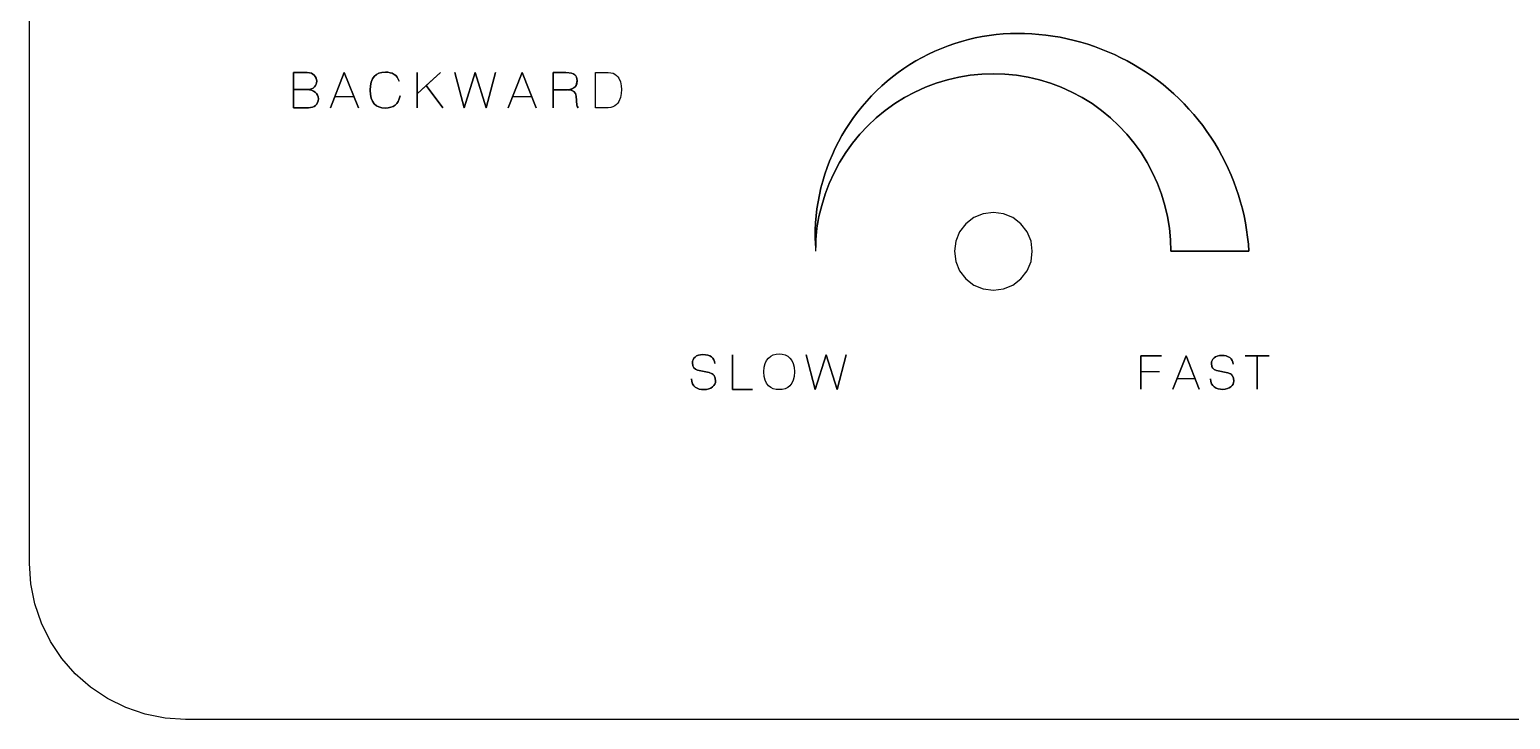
# Model space of a CAD drawing. Header units: metres. Extents: x 0 to 609, y 0 to 409.
# Drawn here: x 0 to 190, y 0 to 88.5 of the extents above; entities that cross this region are included whole.
import ezdxf

# ---------------------------------------------------------------- set-up
doc = ezdxf.new("R2010")
doc.units = ezdxf.units.M

msp = doc.modelspace()

# ---------------------------------------------------------------- linework, layer by layer
at = {"layer": 'BACKWARD'}
for p, q in [((35.61, 83), (33.86, 83)), ((33.86, 83), (33.86, 78.49)), ((33.86, 78.49), (33.86, 83)), ((33.86, 83), (35.61, 83)), ((35.9, 82.98), (35.61, 83)), ((35.61, 83), (35.9, 82.98)), ((36.15, 82.9), (35.9, 82.98)), ((35.9, 82.98), (36.15, 82.9)), ((36.36, 82.79), (36.15, 82.9)), ((36.15, 82.9), (36.36, 82.79)), ((36.53, 82.65), (36.36, 82.79)), ((36.36, 82.79), (36.53, 82.65)), ((36.66, 82.49), (36.53, 82.65)), ((36.53, 82.65), (36.66, 82.49)), ((36.76, 82.3), (36.66, 82.49)), ((36.66, 82.49), (36.76, 82.3)), ((36.84, 81.9), (36.76, 82.3)), ((36.76, 82.3), (36.84, 81.9)), ((36.83, 81.7), (36.84, 81.9)), ((36.84, 81.9), (36.83, 81.7)), ((40.38, 83), (38.6, 78.49)), ((38.6, 78.49), (40.38, 83)), ((40.38, 83), (42.18, 78.49)), ((42.18, 78.49), (40.38, 83)), ((43.73, 81.31), (43.83, 81.78)), ((43.83, 81.78), (43.73, 81.31)), ((43.83, 81.78), (43.99, 82.18)), ((43.99, 82.18), (43.83, 81.78)), ((43.99, 82.18), (44.21, 82.5)), ((44.21, 82.5), (43.99, 82.18)), ((44.21, 82.5), (44.49, 82.74)), ((44.49, 82.74), (44.21, 82.5)), ((44.49, 82.74), (44.83, 82.92)), ((44.83, 82.92), (44.49, 82.74)), ((44.83, 82.92), (45.21, 83.02)), ((45.21, 83.02), (44.83, 82.92)), ((45.21, 83.02), (45.65, 83.05)), ((45.65, 83.05), (45.21, 83.02)), ((45.65, 83.05), (45.97, 83.04)), ((45.97, 83.04), (45.65, 83.05)), ((45.97, 83.04), (46.27, 82.98)), ((46.27, 82.98), (45.97, 83.04)), ((46.27, 82.98), (46.53, 82.9)), ((46.53, 82.9), (46.27, 82.98)), ((46.53, 82.9), (46.77, 82.77)), ((46.77, 82.77), (46.53, 82.9)), ((46.77, 82.77), (46.98, 82.61)), ((46.98, 82.61), (46.77, 82.77)), ((46.98, 82.61), (47.16, 82.41)), ((47.16, 82.41), (46.98, 82.61)), ((47.16, 82.41), (47.31, 82.17)), ((47.31, 82.17), (47.16, 82.41)), ((47.31, 82.17), (47.43, 81.89)), ((47.43, 81.89), (47.31, 82.17)), ((52.71, 83), (49.74, 80.26)), ((49.74, 80.26), (49.74, 83)), ((49.74, 83), (49.74, 78.49)), ((50.89, 81.32), (52.71, 83)), ((55.74, 78.49), (54.55, 83)), ((54.55, 83), (55.74, 78.49)), ((55.74, 78.49), (57.17, 83)), ((57.17, 83), (55.74, 78.49)), ((57.17, 83), (58.6, 78.49)), ((58.6, 78.49), (57.17, 83)), ((58.6, 78.49), (59.79, 83)), ((59.79, 83), (58.6, 78.49)), ((63.18, 83), (61.39, 78.49)), ((61.39, 78.49), (63.18, 83)), ((63.18, 83), (64.98, 78.49)), ((64.98, 78.49), (63.18, 83)), ((67.18, 78.49), (67.18, 83)), ((67.18, 83), (68.82, 83)), ((68.82, 83), (67.18, 83)), ((67.18, 83), (67.18, 78.49)), ((68.82, 83), (69.21, 82.98)), ((69.2, 82.98), (68.82, 83)), ((69.51, 82.93), (69.2, 82.98)), ((69.21, 82.98), (69.52, 82.93)), ((69.76, 82.84), (69.51, 82.93)), ((69.52, 82.93), (69.77, 82.84)), ((69.94, 82.72), (69.76, 82.84)), ((69.77, 82.84), (69.95, 82.72)), ((70.08, 82.58), (69.94, 82.72)), ((69.95, 82.72), (70.08, 82.58)), ((70.08, 82.58), (70.17, 82.41)), ((70.17, 82.41), (70.08, 82.58)), ((70.17, 82.41), (70.25, 82)), ((70.25, 82), (70.17, 82.41)), ((70.19, 81.56), (70.25, 82)), ((70.25, 82), (70.2, 81.56)), ((72.6, 78.49), (72.6, 83)), ((72.6, 83), (74.22, 83)), ((72.6, 78.49), (72.6, 83)), ((72.6, 83), (74.22, 83)), ((74.22, 83), (74.57, 82.98)), ((74.22, 83), (74.57, 82.98)), ((74.57, 82.98), (74.86, 82.9)), ((74.57, 82.98), (74.86, 82.9)), ((74.86, 82.9), (75.11, 82.79)), ((74.86, 82.9), (75.11, 82.79)), ((75.11, 82.79), (75.32, 82.64)), ((75.11, 82.79), (75.32, 82.64)), ((75.32, 82.64), (75.49, 82.46)), ((75.32, 82.64), (75.49, 82.46)), ((75.49, 82.46), (75.62, 82.26)), ((75.49, 82.46), (75.62, 82.26)), ((75.62, 82.26), (75.8, 81.8)), ((75.62, 82.26), (75.8, 81.8)), ((75.8, 81.8), (75.89, 81.3)), ((75.8, 81.8), (75.89, 81.3)), ((35.91, 80.83), (33.86, 80.81)), ((33.86, 80.81), (35.59, 80.81)), ((35.59, 80.81), (35.91, 80.83)), ((36.18, 80.73), (35.9, 80.79)), ((35.9, 80.79), (36.18, 80.73)), ((35.91, 80.83), (36.17, 80.91)), ((36.17, 80.91), (35.91, 80.83)), ((36.17, 80.91), (36.39, 81.01)), ((36.39, 81.01), (36.17, 80.91)), ((36.43, 80.62), (36.18, 80.73)), ((36.18, 80.73), (36.43, 80.62)), ((36.39, 81.01), (36.56, 81.15)), ((36.56, 81.15), (36.39, 81.01)), ((36.64, 80.49), (36.43, 80.62)), ((36.43, 80.62), (36.64, 80.49)), ((36.56, 81.15), (36.69, 81.32)), ((36.69, 81.32), (36.56, 81.15)), ((36.81, 80.32), (36.64, 80.49)), ((36.64, 80.49), (36.81, 80.32)), ((36.69, 81.32), (36.78, 81.5)), ((36.78, 81.5), (36.69, 81.32)), ((36.78, 81.5), (36.83, 81.7)), ((36.83, 81.7), (36.78, 81.5)), ((36.94, 80.11), (36.81, 80.32)), ((36.81, 80.32), (36.94, 80.11)), ((37.02, 79.89), (36.94, 80.11)), ((36.94, 80.11), (37.02, 79.89)), ((37.06, 79.63), (37.02, 79.89)), ((37.02, 79.89), (37.06, 79.63)), ((39.16, 79.91), (41.61, 79.91)), ((43.7, 80.75), (43.73, 81.31)), ((43.73, 81.31), (43.7, 80.75)), ((43.73, 80.19), (43.7, 80.75)), ((43.7, 80.75), (43.73, 80.19)), ((43.83, 79.71), (43.73, 80.19)), ((43.73, 80.19), (43.83, 79.71)), ((47.53, 80.01), (47.43, 79.63)), ((47.43, 79.63), (47.53, 80.01)), ((49.74, 80.26), (50.89, 81.32)), ((49.74, 78.49), (49.74, 80.26)), ((50.89, 81.32), (53.01, 78.49)), ((53.01, 78.49), (50.89, 81.32)), ((61.96, 79.91), (64.41, 79.91)), ((68.95, 80.79), (67.18, 80.79)), ((67.18, 80.79), (68.95, 80.79)), ((69.3, 80.82), (68.95, 80.79)), ((68.95, 80.79), (69.29, 80.82)), ((69.49, 80.74), (69.03, 80.79)), ((69.03, 80.79), (69.49, 80.74)), ((69.29, 80.82), (69.57, 80.9)), ((69.58, 80.9), (69.3, 80.82)), ((69.67, 80.66), (69.49, 80.74)), ((69.49, 80.74), (69.67, 80.66)), ((69.57, 80.9), (69.8, 81.02)), ((69.81, 81.02), (69.58, 80.9)), ((69.82, 80.56), (69.67, 80.66)), ((69.67, 80.66), (69.82, 80.56)), ((69.8, 81.02), (69.98, 81.17)), ((69.99, 81.17), (69.81, 81.02)), ((70.03, 80.3), (69.82, 80.56)), ((69.82, 80.56), (70.03, 80.3)), ((69.98, 81.17), (70.11, 81.35)), ((70.12, 81.35), (69.99, 81.17)), ((70.11, 79.97), (70.03, 80.3)), ((70.03, 80.3), (70.11, 79.97)), ((70.11, 81.35), (70.19, 81.56)), ((70.23, 78.83), (70.11, 79.97)), ((70.11, 79.97), (70.23, 78.83)), ((70.2, 81.56), (70.12, 81.35)), ((75.91, 80.31), (75.82, 79.79)), ((75.91, 80.31), (75.82, 79.79)), ((75.89, 81.3), (75.93, 80.81)), ((75.89, 81.3), (75.93, 80.81)), ((75.93, 80.81), (75.91, 80.31)), ((75.93, 80.81), (75.91, 80.31)), ((33.86, 78.49), (35.78, 78.49)), ((35.78, 78.49), (33.86, 78.49)), ((35.78, 78.49), (36.04, 78.51)), ((36.04, 78.51), (35.78, 78.49)), ((36.04, 78.51), (36.28, 78.57)), ((36.28, 78.57), (36.04, 78.51)), ((36.28, 78.57), (36.5, 78.66)), ((36.5, 78.66), (36.28, 78.57)), ((36.5, 78.66), (36.68, 78.79)), ((36.68, 78.79), (36.5, 78.66)), ((36.68, 78.79), (36.84, 78.96)), ((36.84, 78.96), (36.68, 78.79)), ((36.84, 78.96), (36.96, 79.15)), ((36.96, 79.15), (36.84, 78.96)), ((36.96, 79.15), (37.03, 79.38)), ((37.03, 79.38), (36.96, 79.15)), ((37.03, 79.38), (37.06, 79.63)), ((37.06, 79.63), (37.03, 79.38)), ((43.99, 79.31), (43.83, 79.71)), ((43.83, 79.71), (43.99, 79.31)), ((44.21, 79), (43.99, 79.31)), ((43.99, 79.31), (44.21, 79)), ((44.49, 78.75), (44.21, 79)), ((44.21, 79), (44.49, 78.75)), ((44.83, 78.58), (44.49, 78.75)), ((44.49, 78.75), (44.83, 78.58)), ((45.21, 78.48), (44.83, 78.58)), ((44.83, 78.58), (45.21, 78.48)), ((45.65, 78.44), (45.21, 78.48)), ((45.21, 78.48), (45.65, 78.44)), ((46.02, 78.47), (45.65, 78.44)), ((45.65, 78.44), (46.02, 78.47)), ((46.35, 78.54), (46.02, 78.47)), ((46.02, 78.47), (46.35, 78.54)), ((46.65, 78.65), (46.35, 78.54)), ((46.35, 78.54), (46.65, 78.65)), ((46.9, 78.82), (46.65, 78.65)), ((46.65, 78.65), (46.9, 78.82)), ((47.12, 79.03), (46.9, 78.82)), ((46.9, 78.82), (47.12, 79.03)), ((47.3, 79.3), (47.12, 79.03)), ((47.12, 79.03), (47.3, 79.3)), ((47.43, 79.63), (47.3, 79.3)), ((47.3, 79.3), (47.43, 79.63)), ((70.26, 78.67), (70.23, 78.83)), ((70.23, 78.83), (70.26, 78.67)), ((70.38, 78.49), (70.26, 78.67)), ((70.26, 78.67), (70.38, 78.49)), ((74.22, 78.49), (72.6, 78.49)), ((74.22, 78.49), (72.6, 78.49)), ((74.56, 78.52), (74.22, 78.49)), ((74.56, 78.52), (74.22, 78.49)), ((74.85, 78.6), (74.56, 78.52)), ((74.85, 78.6), (74.56, 78.52)), ((75.1, 78.72), (74.85, 78.6)), ((75.1, 78.72), (74.85, 78.6)), ((75.31, 78.89), (75.1, 78.72)), ((75.31, 78.89), (75.1, 78.72)), ((75.48, 79.08), (75.31, 78.89)), ((75.48, 79.08), (75.31, 78.89)), ((75.62, 79.3), (75.48, 79.08)), ((75.62, 79.3), (75.48, 79.08)), ((75.82, 79.79), (75.62, 79.3)), ((75.82, 79.79), (75.62, 79.3))]:
    msp.add_line(p, q, dxfattribs=at)
at = {"layer": 'FAST'}
for p, q in [((142.58, 46.67), (145.24, 46.67)), ((145.24, 46.67), (142.58, 46.67)), ((142.58, 46.67), (142.58, 42.38)), ((142.58, 42.38), (142.58, 46.67)), ((148.38, 46.67), (146.68, 42.38)), ((146.68, 42.38), (148.38, 46.67)), ((148.38, 46.67), (150.08, 42.38)), ((150.08, 42.38), (148.38, 46.67)), ((151.64, 45.67), (151.66, 45.87)), ((151.66, 45.87), (151.64, 45.67)), ((151.68, 45.3), (151.64, 45.67)), ((151.64, 45.67), (151.68, 45.31)), ((151.66, 45.87), (151.72, 46.06)), ((151.72, 46.06), (151.66, 45.87)), ((151.72, 46.06), (151.83, 46.24)), ((151.83, 46.24), (151.72, 46.06)), ((151.83, 46.24), (151.98, 46.4)), ((151.98, 46.4), (151.83, 46.24)), ((151.98, 46.4), (152.17, 46.52)), ((152.17, 46.52), (151.98, 46.4)), ((152.17, 46.52), (152.39, 46.62)), ((152.39, 46.62), (152.17, 46.52)), ((152.39, 46.62), (152.66, 46.69)), ((152.66, 46.69), (152.39, 46.62)), ((152.66, 46.69), (152.96, 46.71)), ((152.96, 46.71), (152.66, 46.69)), ((152.96, 46.71), (153.27, 46.69)), ((153.27, 46.69), (152.96, 46.71)), ((153.27, 46.69), (153.55, 46.63)), ((153.55, 46.63), (153.27, 46.69)), ((153.55, 46.63), (153.8, 46.54)), ((153.8, 46.54), (153.55, 46.63)), ((153.8, 46.54), (154.02, 46.42)), ((154.02, 46.42), (153.8, 46.54)), ((154.02, 46.42), (154.19, 46.26)), ((154.19, 46.26), (154.02, 46.42)), ((154.19, 46.26), (154.32, 46.07)), ((154.32, 46.07), (154.19, 46.26)), ((154.32, 46.07), (154.4, 45.85)), ((154.4, 45.85), (154.32, 46.07)), ((154.4, 45.85), (154.42, 45.6)), ((154.42, 45.6), (154.4, 45.85)), ((159.05, 46.67), (155.97, 46.67)), ((155.97, 46.67), (157.5, 46.67)), ((157.5, 46.67), (159.05, 46.67)), ((157.5, 46.67), (157.5, 42.38)), ((157.5, 42.38), (157.5, 46.67)), ((144.99, 44.59), (142.58, 44.59)), ((147.21, 43.73), (149.54, 43.73)), ((151.68, 45.31), (151.81, 45.05)), ((151.81, 45.05), (151.68, 45.3)), ((152.01, 44.88), (151.81, 45.05)), ((151.81, 45.05), (152.01, 44.88)), ((152.29, 44.78), (152.01, 44.88)), ((152.01, 44.88), (152.29, 44.78)), ((153.75, 44.47), (152.29, 44.78)), ((152.29, 44.78), (153.75, 44.47)), ((154.1, 44.33), (153.75, 44.47)), ((153.75, 44.47), (154.09, 44.33)), ((154.09, 44.33), (154.23, 44.23)), ((154.24, 44.23), (154.1, 44.33)), ((154.23, 44.23), (154.34, 44.1)), ((154.35, 44.1), (154.24, 44.23)), ((154.34, 44.1), (154.48, 43.78)), ((154.49, 43.78), (154.35, 44.1)), ((154.48, 43.78), (154.52, 43.42)), ((154.52, 43.42), (154.49, 43.78)), ((151.53, 43.68), (151.56, 43.35)), ((151.56, 43.35), (151.53, 43.68)), ((151.56, 43.35), (151.66, 43.07)), ((151.66, 43.07), (151.56, 43.35)), ((151.66, 43.07), (151.81, 42.84)), ((151.81, 42.84), (151.66, 43.07)), ((151.81, 42.84), (152, 42.66)), ((152, 42.66), (151.81, 42.84)), ((152, 42.66), (152.23, 42.52)), ((152.23, 42.52), (152, 42.66)), ((152.23, 42.52), (152.5, 42.42)), ((152.5, 42.42), (152.23, 42.52)), ((152.5, 42.42), (152.79, 42.37)), ((152.79, 42.37), (152.5, 42.42)), ((152.79, 42.37), (153.1, 42.35)), ((153.1, 42.35), (152.79, 42.37)), ((153.1, 42.35), (153.41, 42.37)), ((153.41, 42.37), (153.1, 42.35)), ((153.41, 42.37), (153.69, 42.44)), ((153.69, 42.44), (153.41, 42.37)), ((153.69, 42.44), (153.93, 42.55)), ((153.93, 42.55), (153.69, 42.44)), ((153.93, 42.55), (154.13, 42.68)), ((154.13, 42.68), (153.93, 42.55)), ((154.13, 42.68), (154.3, 42.85)), ((154.3, 42.85), (154.13, 42.68)), ((154.3, 42.85), (154.42, 43.03)), ((154.42, 43.03), (154.3, 42.85)), ((154.42, 43.03), (154.49, 43.22)), ((154.49, 43.22), (154.42, 43.03)), ((154.49, 43.22), (154.52, 43.42)), ((154.52, 43.42), (154.49, 43.22))]:
    msp.add_line(p, q, dxfattribs=at)
at = {"layer": 'Group#8'}
msp.add_line((100.87, 60.06), (100.86, 60.56), dxfattribs=at)
for points in [[(360, 0, 0), (20, 0, 0), (17.39, 0.17, 0), (14.82, 0.68, 0), (12.35, 1.52, 0), (10, 2.68, 0), (7.82, 4.13, 0), (5.86, 5.86, 0), (4.13, 7.82, 0), (2.68, 10, 0), (1.52, 12.35, 0), (0.68, 14.82, 0), (0.17, 17.39, 0), (0, 20, 0), (0, 180, 0)], [(100.86, 60.56, 0), (100.82, 60.97, 0), (100.8, 61.88, 0), (100.81, 62.79, 0), (100.85, 63.7, 0), (100.93, 64.6, 0), (101.03, 65.51, 0), (101.17, 66.41, 0), (101.34, 67.3, 0), (101.54, 68.19, 0), (101.77, 69.07, 0), (102.04, 69.94, 0), (102.33, 70.8, 0), (102.65, 71.65, 0), (103, 72.49, 0), (103.38, 73.31, 0), (103.79, 74.13, 0), (104.23, 74.92, 0), (104.69, 75.71, 0), (105.19, 76.47, 0), (105.71, 77.22, 0), (106.25, 77.95, 0), (106.82, 78.65, 0), (107.41, 79.34, 0), (108.03, 80.01, 0), (108.67, 80.66, 0), (109.34, 81.28, 0), (110.02, 81.88, 0), (110.73, 82.45, 0), (111.45, 83, 0), (112.19, 83.53, 0), (112.95, 84.02, 0), (113.73, 84.5, 0), (114.53, 84.94, 0), (115.34, 85.35, 0), (116.16, 85.74, 0), (117, 86.1, 0), (117.84, 86.43, 0), (118.7, 86.73, 0), (119.57, 86.99, 0), (120.45, 87.23, 0), (121.34, 87.44, 0), (122.23, 87.61, 0), (123.13, 87.76, 0), (124.03, 87.87, 0), (124.93, 87.95, 0), (125.84, 88, 0), (126.75, 88.02, 0), (127.66, 88.01, 0), (128.58, 87.96, 0), (129.49, 87.9, 0), (130.41, 87.8, 0), (131.31, 87.67, 0), (132.22, 87.52, 0), (133.12, 87.34, 0), (134.01, 87.13, 0), (134.9, 86.89, 0), (135.78, 86.63, 0), (136.65, 86.34, 0), (137.51, 86.02, 0), (138.36, 85.67, 0), (139.2, 85.3, 0), (140.03, 84.91, 0), (140.84, 84.49, 0), (141.64, 84.04, 0), (142.43, 83.57, 0), (143.2, 83.08, 0), (143.96, 82.56, 0), (144.7, 82.02, 0), (145.43, 81.45, 0), (146.13, 80.86, 0), (146.82, 80.26, 0), (147.49, 79.63, 0), (148.14, 78.98, 0), (148.76, 78.31, 0), (149.37, 77.62, 0), (149.96, 76.92, 0), (150.52, 76.19, 0), (151.06, 75.45, 0), (151.58, 74.69, 0), (152.07, 73.92, 0), (152.54, 73.13, 0), (152.99, 72.33, 0), (153.41, 71.51, 0), (153.8, 70.69, 0), (154.17, 69.85, 0), (154.52, 68.99, 0), (154.83, 68.13, 0), (155.12, 67.26, 0), (155.39, 66.38, 0), (155.62, 65.5, 0), (155.83, 64.6, 0), (156.01, 63.7, 0), (156.16, 62.8, 0), (156.29, 61.89, 0), (156.39, 60.98, 0), (156.45, 60.06, 0), (146.45, 60.06, 0), (146.41, 61.55, 0), (146.26, 63.04, 0), (146.02, 64.51, 0), (145.68, 65.96, 0), (145.24, 67.39, 0), (144.72, 68.78, 0), (144.1, 70.14, 0), (143.4, 71.46, 0), (142.61, 72.72, 0), (141.74, 73.94, 0), (140.8, 75.09, 0), (139.78, 76.18, 0), (138.69, 77.2, 0), (137.54, 78.14, 0), (136.32, 79.01, 0), (135.06, 79.8, 0), (133.74, 80.5, 0), (132.38, 81.12, 0), (130.99, 81.64, 0), (129.56, 82.08, 0), (128.11, 82.41, 0), (126.64, 82.66, 0), (125.15, 82.8, 0), (123.66, 82.85, 0), (122.17, 82.8, 0), (120.69, 82.66, 0), (119.22, 82.41, 0), (117.76, 82.08, 0), (116.34, 81.64, 0), (114.94, 81.12, 0), (113.58, 80.5, 0), (112.27, 79.8, 0), (111, 79.01, 0), (109.79, 78.14, 0), (108.64, 77.2, 0), (107.55, 76.18, 0), (106.53, 75.09, 0), (105.58, 73.94, 0), (104.71, 72.72, 0), (103.93, 71.46, 0), (103.22, 70.14, 0), (102.61, 68.78, 0), (102.08, 67.39, 0), (101.65, 65.96, 0), (101.51, 65.48, 0), (101.39, 65, 0), (101.27, 64.51, 0), (101.18, 64.03, 0), (101.09, 63.54, 0), (101.02, 63.04, 0), (100.96, 62.55, 0), (100.92, 62.05, 0), (100.88, 61.56, 0), (100.87, 61.06, 0), (100.86, 60.56, 0)], [(100.82, 60.97, 0), (100.86, 60.56, 0), (100.87, 61.06, 0), (100.88, 61.56, 0), (100.92, 62.05, 0), (100.96, 62.55, 0), (101.02, 63.04, 0), (101.09, 63.54, 0), (101.18, 64.03, 0), (101.27, 64.51, 0), (101.39, 65, 0), (101.51, 65.48, 0), (101.65, 65.96, 0), (102.08, 67.39, 0), (102.61, 68.78, 0), (103.22, 70.14, 0), (103.93, 71.46, 0), (104.71, 72.72, 0), (105.58, 73.94, 0), (106.53, 75.09, 0), (107.55, 76.18, 0), (108.64, 77.2, 0), (109.79, 78.14, 0), (111, 79.01, 0), (112.27, 79.8, 0), (113.58, 80.5, 0), (114.94, 81.12, 0), (116.34, 81.64, 0), (117.76, 82.08, 0), (119.22, 82.41, 0), (120.69, 82.66, 0), (122.17, 82.8, 0), (123.66, 82.85, 0), (125.15, 82.8, 0), (126.64, 82.66, 0), (128.11, 82.41, 0), (129.56, 82.08, 0), (130.99, 81.64, 0), (132.38, 81.12, 0), (133.74, 80.5, 0), (135.06, 79.8, 0), (136.32, 79.01, 0), (137.54, 78.14, 0), (138.69, 77.2, 0), (139.78, 76.18, 0), (140.8, 75.09, 0), (141.74, 73.94, 0), (142.61, 72.72, 0), (143.4, 71.46, 0), (144.1, 70.14, 0), (144.72, 68.78, 0), (145.24, 67.39, 0), (145.68, 65.96, 0), (146.02, 64.51, 0), (146.26, 63.04, 0), (146.41, 61.55, 0), (146.45, 60.06, 0), (156.45, 60.06, 0), (156.39, 60.98, 0), (156.29, 61.89, 0), (156.16, 62.8, 0), (156.01, 63.7, 0), (155.83, 64.6, 0), (155.62, 65.5, 0), (155.39, 66.38, 0), (155.12, 67.26, 0), (154.83, 68.13, 0), (154.52, 68.99, 0), (154.17, 69.85, 0), (153.8, 70.69, 0), (153.41, 71.51, 0), (152.99, 72.33, 0), (152.54, 73.13, 0), (152.07, 73.92, 0), (151.58, 74.69, 0), (151.06, 75.45, 0), (150.52, 76.19, 0), (149.96, 76.92, 0), (149.37, 77.62, 0), (148.76, 78.31, 0), (148.14, 78.98, 0), (147.49, 79.63, 0), (146.82, 80.26, 0), (146.13, 80.86, 0), (145.43, 81.45, 0), (144.7, 82.02, 0), (143.96, 82.56, 0), (143.2, 83.08, 0), (142.43, 83.57, 0), (141.64, 84.04, 0), (140.84, 84.49, 0), (140.03, 84.91, 0), (139.2, 85.3, 0), (138.36, 85.67, 0), (137.51, 86.02, 0), (136.65, 86.34, 0), (135.78, 86.63, 0), (134.9, 86.89, 0), (134.01, 87.13, 0), (133.12, 87.34, 0), (132.22, 87.52, 0), (131.31, 87.67, 0), (130.41, 87.8, 0), (129.49, 87.9, 0), (128.58, 87.96, 0), (127.66, 88.01, 0), (126.75, 88.02, 0), (125.84, 88, 0), (124.93, 87.95, 0), (124.03, 87.87, 0), (123.13, 87.76, 0), (122.23, 87.61, 0), (121.34, 87.44, 0), (120.45, 87.23, 0), (119.57, 86.99, 0), (118.7, 86.73, 0), (117.84, 86.43, 0), (117, 86.1, 0), (116.16, 85.74, 0), (115.34, 85.35, 0), (114.53, 84.94, 0), (113.73, 84.5, 0), (112.95, 84.02, 0), (112.19, 83.53, 0), (111.45, 83, 0), (110.73, 82.45, 0), (110.02, 81.88, 0), (109.34, 81.28, 0), (108.67, 80.66, 0), (108.03, 80.01, 0), (107.41, 79.34, 0), (106.82, 78.65, 0), (106.25, 77.95, 0), (105.71, 77.22, 0), (105.19, 76.47, 0), (104.69, 75.71, 0), (104.23, 74.92, 0), (103.79, 74.13, 0), (103.38, 73.31, 0), (103, 72.49, 0), (102.65, 71.65, 0), (102.33, 70.8, 0), (102.04, 69.94, 0), (101.77, 69.07, 0), (101.54, 68.19, 0), (101.34, 67.3, 0), (101.17, 66.41, 0), (101.03, 65.51, 0), (100.93, 64.6, 0), (100.85, 63.7, 0), (100.81, 62.79, 0), (100.8, 61.88, 0), (100.82, 60.97, 0)], [(128.66, 60.06, 0), (128.49, 61.36, 0), (127.99, 62.56, 0), (127.2, 63.6, 0), (126.16, 64.39, 0), (124.96, 64.89, 0), (123.66, 65.06, 0), (122.37, 64.89, 0), (121.16, 64.39, 0), (120.13, 63.6, 0), (119.33, 62.56, 0), (118.83, 61.36, 0), (118.66, 60.06, 0), (118.83, 58.77, 0), (119.33, 57.56, 0), (120.13, 56.53, 0), (121.16, 55.73, 0), (122.37, 55.23, 0), (123.66, 55.06, 0), (124.96, 55.23, 0), (126.16, 55.73, 0), (127.2, 56.53, 0), (127.99, 57.56, 0), (128.49, 58.77, 0), (128.66, 60.06, 0)]]:
    msp.add_polyline3d(points, dxfattribs=at)
at = {"layer": 'SLOW#1'}
for p, q in [((85.04, 45.74), (85.06, 45.95)), ((85.06, 45.95), (85.04, 45.74)), ((85.08, 45.36), (85.04, 45.74)), ((85.04, 45.74), (85.08, 45.37)), ((85.06, 45.95), (85.13, 46.15)), ((85.13, 46.15), (85.06, 45.95)), ((85.13, 46.15), (85.24, 46.33)), ((85.24, 46.33), (85.13, 46.15)), ((85.24, 46.33), (85.39, 46.49)), ((85.39, 46.49), (85.24, 46.33)), ((85.39, 46.49), (85.58, 46.63)), ((85.58, 46.63), (85.39, 46.49)), ((85.58, 46.63), (85.82, 46.73)), ((85.82, 46.73), (85.58, 46.63)), ((85.82, 46.73), (86.09, 46.79)), ((86.09, 46.79), (85.82, 46.73)), ((86.09, 46.79), (86.4, 46.81)), ((86.4, 46.81), (86.09, 46.79)), ((86.4, 46.81), (86.72, 46.79)), ((86.72, 46.79), (86.4, 46.81)), ((86.72, 46.79), (87.01, 46.74)), ((87.01, 46.74), (86.72, 46.79)), ((87.01, 46.74), (87.27, 46.64)), ((87.27, 46.64), (87.01, 46.74)), ((87.27, 46.64), (87.49, 46.51)), ((87.49, 46.51), (87.27, 46.64)), ((87.49, 46.51), (87.67, 46.35)), ((87.67, 46.35), (87.49, 46.51)), ((87.67, 46.35), (87.8, 46.15)), ((87.8, 46.15), (87.67, 46.35)), ((87.8, 46.15), (87.88, 45.93)), ((87.88, 45.93), (87.8, 46.15)), ((87.88, 45.93), (87.91, 45.67)), ((87.91, 45.67), (87.88, 45.93)), ((90.17, 42.35), (90.17, 46.77)), ((90.17, 46.77), (90.17, 42.35)), ((94.27, 45.18), (94.38, 45.66)), ((94.27, 45.18), (94.38, 45.66)), ((94.38, 45.66), (94.56, 46.06)), ((94.38, 45.66), (94.56, 46.06)), ((94.56, 46.06), (94.8, 46.37)), ((94.56, 46.06), (94.8, 46.37)), ((94.8, 46.37), (95.09, 46.61)), ((94.8, 46.37), (95.09, 46.61)), ((95.09, 46.61), (95.42, 46.77)), ((95.09, 46.61), (95.42, 46.77)), ((95.42, 46.77), (95.79, 46.86)), ((95.42, 46.77), (95.79, 46.86)), ((95.79, 46.86), (96.18, 46.89)), ((95.79, 46.86), (96.18, 46.89)), ((96.18, 46.89), (96.57, 46.86)), ((96.18, 46.89), (96.57, 46.86)), ((96.57, 46.86), (96.94, 46.77)), ((96.57, 46.86), (96.94, 46.77)), ((96.94, 46.77), (97.27, 46.61)), ((96.94, 46.77), (97.27, 46.61)), ((97.27, 46.61), (97.55, 46.37)), ((97.27, 46.61), (97.55, 46.37)), ((97.55, 46.37), (97.79, 46.06)), ((97.55, 46.37), (97.79, 46.06)), ((97.79, 46.06), (97.97, 45.66)), ((97.79, 46.06), (97.97, 45.66)), ((97.97, 45.66), (98.09, 45.18)), ((97.97, 45.66), (98.09, 45.18)), ((100.81, 42.35), (99.64, 46.77)), ((99.64, 46.77), (100.81, 42.35)), ((100.81, 42.35), (102.21, 46.77)), ((102.21, 46.77), (100.81, 42.35)), ((102.21, 46.77), (103.61, 42.35)), ((103.61, 42.35), (102.21, 46.77)), ((103.61, 42.35), (104.78, 46.77)), ((104.78, 46.77), (103.61, 42.35)), ((85.08, 45.37), (85.21, 45.1)), ((85.21, 45.1), (85.08, 45.36)), ((85.42, 44.93), (85.21, 45.1)), ((85.21, 45.1), (85.43, 44.93)), ((85.71, 44.83), (85.42, 44.93)), ((85.43, 44.93), (85.71, 44.83)), ((87.21, 44.5), (85.71, 44.83)), ((85.71, 44.83), (87.21, 44.5)), ((87.58, 44.36), (87.21, 44.5)), ((87.21, 44.5), (87.57, 44.36)), ((87.57, 44.36), (87.71, 44.25)), ((87.72, 44.25), (87.58, 44.36)), ((87.71, 44.25), (87.83, 44.12)), ((87.83, 44.12), (87.72, 44.25)), ((87.98, 43.79), (87.83, 44.12)), ((87.83, 44.12), (87.97, 43.79)), ((87.97, 43.79), (88.02, 43.42)), ((88.02, 43.42), (87.98, 43.79)), ((94.23, 44.59), (94.27, 45.18)), ((94.23, 44.59), (94.27, 45.18)), ((94.27, 44.01), (94.23, 44.59)), ((94.27, 44.01), (94.23, 44.59)), ((94.38, 43.52), (94.27, 44.01)), ((94.38, 43.52), (94.27, 44.01)), ((98.09, 44.01), (97.97, 43.52)), ((98.09, 44.01), (97.97, 43.52)), ((98.09, 45.18), (98.13, 44.59)), ((98.09, 45.18), (98.13, 44.59)), ((98.13, 44.59), (98.09, 44.01)), ((98.13, 44.59), (98.09, 44.01)), ((84.93, 43.69), (84.96, 43.34)), ((84.96, 43.34), (84.93, 43.69)), ((84.96, 43.34), (85.06, 43.06)), ((85.06, 43.06), (84.96, 43.34)), ((85.06, 43.06), (85.21, 42.82)), ((85.21, 42.82), (85.06, 43.06)), ((85.21, 42.82), (85.41, 42.63)), ((85.41, 42.63), (85.21, 42.82)), ((85.41, 42.63), (85.65, 42.49)), ((85.65, 42.49), (85.41, 42.63)), ((85.65, 42.49), (85.93, 42.39)), ((85.93, 42.39), (85.65, 42.49)), ((85.93, 42.39), (86.23, 42.33)), ((86.23, 42.33), (85.93, 42.39)), ((86.23, 42.33), (86.55, 42.31)), ((86.55, 42.31), (86.23, 42.33)), ((86.55, 42.31), (86.87, 42.34)), ((86.87, 42.34), (86.55, 42.31)), ((86.87, 42.34), (87.15, 42.41)), ((87.15, 42.41), (86.87, 42.34)), ((87.15, 42.41), (87.4, 42.52)), ((87.4, 42.52), (87.15, 42.41)), ((87.4, 42.52), (87.61, 42.66)), ((87.61, 42.66), (87.4, 42.52)), ((87.61, 42.66), (87.78, 42.83)), ((87.78, 42.83), (87.61, 42.66)), ((87.78, 42.83), (87.91, 43.01)), ((87.91, 43.01), (87.78, 42.83)), ((87.91, 43.01), (87.99, 43.21)), ((87.99, 43.21), (87.91, 43.01)), ((87.99, 43.21), (88.02, 43.42)), ((88.02, 43.42), (87.99, 43.21)), ((90.17, 42.35), (92.75, 42.35)), ((92.75, 42.35), (90.17, 42.35)), ((94.56, 43.13), (94.38, 43.52)), ((94.56, 43.13), (94.38, 43.52)), ((94.8, 42.82), (94.56, 43.13)), ((94.8, 42.82), (94.56, 43.13)), ((95.09, 42.59), (94.8, 42.82)), ((95.09, 42.59), (94.8, 42.82)), ((95.42, 42.43), (95.09, 42.59)), ((95.42, 42.43), (95.09, 42.59)), ((95.79, 42.34), (95.42, 42.43)), ((95.79, 42.34), (95.42, 42.43)), ((96.18, 42.31), (95.79, 42.34)), ((96.18, 42.31), (95.79, 42.34)), ((96.57, 42.34), (96.18, 42.31)), ((96.57, 42.34), (96.18, 42.31)), ((96.94, 42.43), (96.57, 42.34)), ((96.94, 42.43), (96.57, 42.34)), ((97.27, 42.59), (96.94, 42.43)), ((97.27, 42.59), (96.94, 42.43)), ((97.55, 42.82), (97.27, 42.59)), ((97.55, 42.82), (97.27, 42.59)), ((97.79, 43.13), (97.55, 42.82)), ((97.79, 43.13), (97.55, 42.82)), ((97.97, 43.52), (97.79, 43.13)), ((97.97, 43.52), (97.79, 43.13))]:
    msp.add_line(p, q, dxfattribs=at)

doc.saveas('drawing.dxf')
